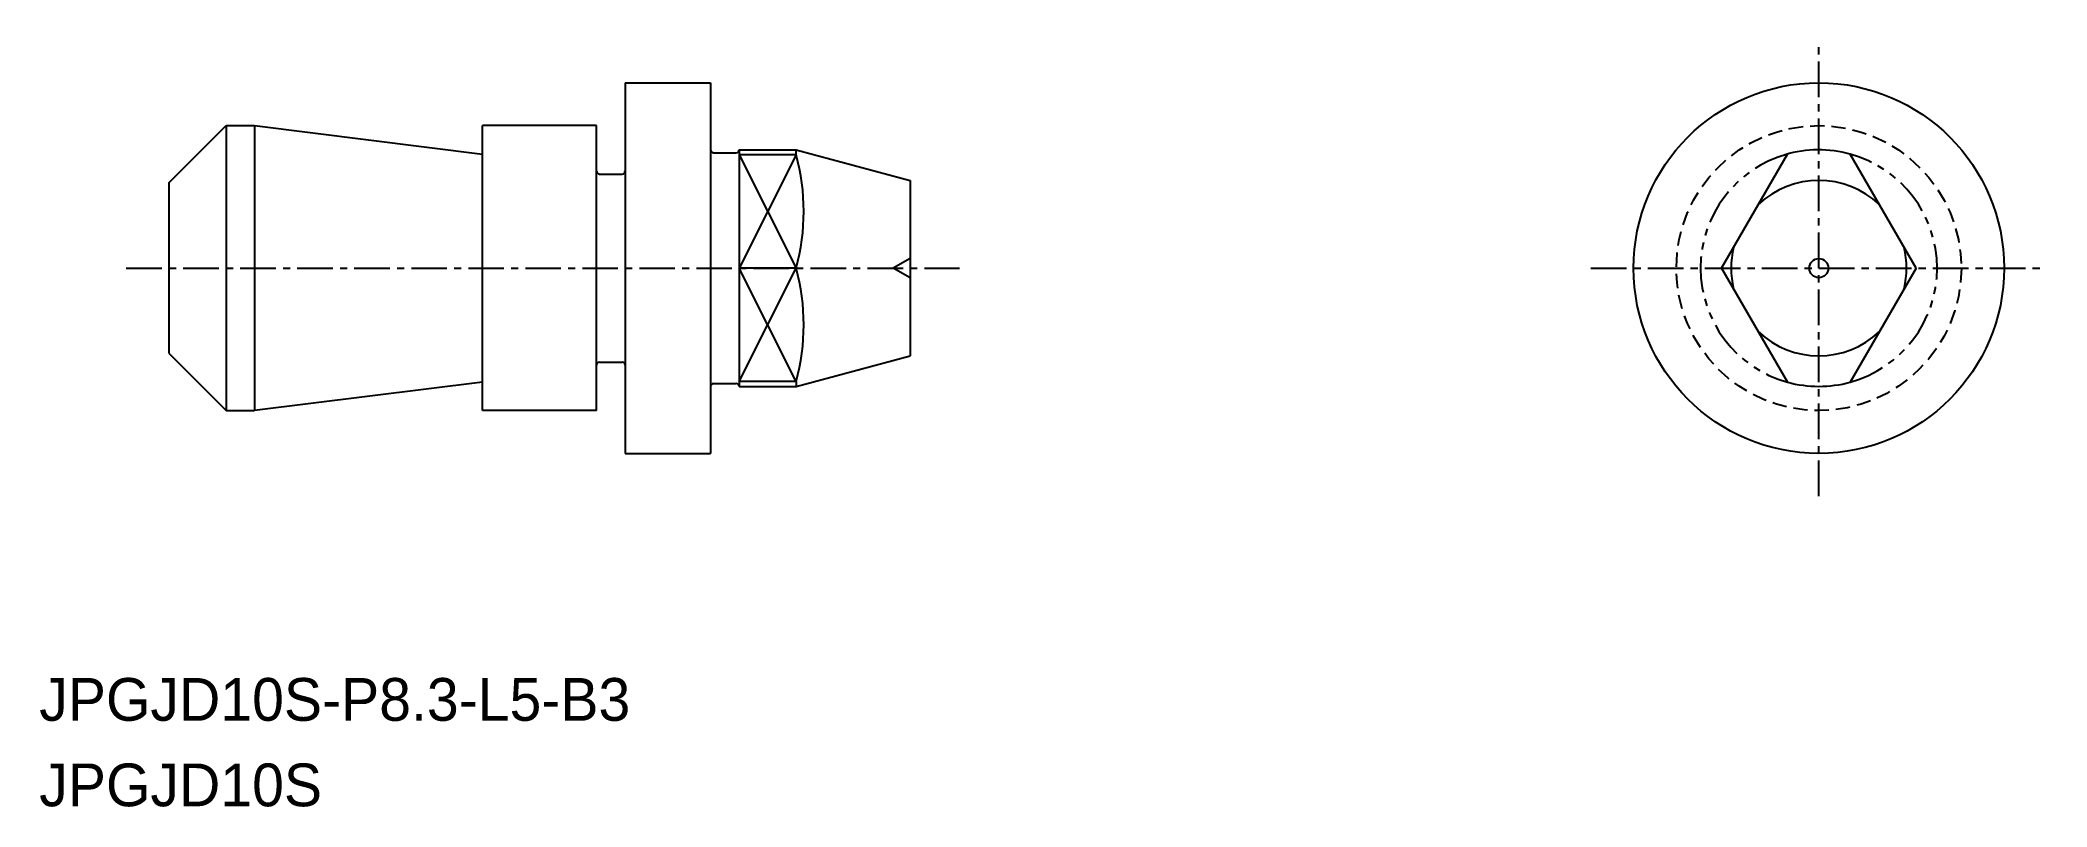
# Model space of a CAD drawing. Extents: x -1863.4 to -1793, y -503.1 to -476.2.
import ezdxf

# ---------------------------------------------------------------- set-up
doc = ezdxf.new("R2010")
doc.units = 0
for name, pattern in [('CENTER', [2, 1.25, -0.25, 0.25, -0.25]), ('DASHED', [0.75, 0.5, -0.25]), ('PHANTOM', [2.5, 1.25, -0.25, 0.25, -0.25, 0.25, -0.25])]:
    doc.linetypes.add(name, pattern=pattern)
doc.layers.get('0').update_dxf_attribs({"linetype": 'CONTINUOUS'})
doc.layers.add('CENTER', color=1, linetype='CENTER')

msp = doc.modelspace()

# ---------------------------------------------------------------- linework, layer by layer
at = {"color": 7, "linetype": 'CONTINUOUS'}
for p, q in [((-1842.857, -477.678), (-1842.857, -490.678)), ((-1842.857, -477.678), (-1839.857, -477.678)), ((-1858.857, -481.178), (-1856.857, -479.178)), ((-1856.857, -479.178), (-1856.857, -489.178)), ((-1856.857, -479.178), (-1855.857, -479.178)), ((-1855.857, -479.178), (-1847.857, -480.178)), ((-1855.857, -479.178), (-1855.857, -489.178)), ((-1847.857, -489.178), (-1847.857, -479.178)), ((-1843.857, -479.178), (-1847.857, -479.178)), ((-1843.857, -489.178), (-1843.857, -479.178)), ((-1839.757, -480.128), (-1838.957, -480.128)), ((-1838.857, -480.028), (-1838.857, -488.328)), ((-1838.857, -480.028), (-1836.857, -480.028)), ((-1836.857, -480.199), (-1836.857, -480.028)), ((-1843.857, -480.278), (-1843.857, -480.178)), ((-1858.857, -487.178), (-1858.857, -481.178)), ((-1843.757, -480.878), (-1842.957, -480.878)), ((-1832.857, -481.1), (-1832.857, -487.257)), ((-1858.857, -487.178), (-1856.857, -489.178)), ((-1843.757, -487.478), (-1842.957, -487.478)), ((-1847.857, -488.178), (-1855.857, -489.178)), ((-1839.757, -488.228), (-1838.957, -488.228)), ((-1838.857, -488.328), (-1836.857, -488.328)), ((-1836.857, -488.158), (-1836.857, -488.328)), ((-1856.857, -489.178), (-1855.857, -489.178)), ((-1843.857, -489.178), (-1847.857, -489.178)), ((-1842.857, -490.678), (-1839.857, -490.678))]:
    msp.add_line(p, q, dxfattribs=at)
at = {"linetype": 'CONTINUOUS'}
msp.add_line((-1839.857, -477.678), (-1839.857, -490.678), dxfattribs=at)
for p, q in [((-1836.857, -480.028), (-1832.857, -481.1)), ((-1836.857, -480.199), (-1838.857, -480.199)), ((-1804.387, -484.178), (-1802.077, -480.177)), ((-1797.566, -484.178), (-1799.877, -480.177)), ((-1836.857, -484.178), (-1838.857, -484.178)), ((-1804.387, -484.178), (-1802.077, -488.18)), ((-1797.566, -484.178), (-1799.877, -488.18)), ((-1836.857, -488.328), (-1832.857, -487.257)), ((-1836.857, -488.158), (-1838.857, -488.158))]:
    msp.add_line(p, q)
at = {"color": 3, "linetype": 'CONTINUOUS'}
for p, q in [((-1836.857, -480.199), (-1838.857, -484.178)), ((-1838.857, -480.199), (-1836.857, -484.178)), ((-1838.857, -488.158), (-1836.857, -484.178)), ((-1836.857, -488.158), (-1838.857, -484.178))]:
    msp.add_line(p, q, dxfattribs=at)
at = {"color": 3}
for p in [(-1832.857, -483.842), (-1832.857, -484.514)]:
    msp.add_line(p, (-1833.45, -484.178), dxfattribs=at)
for radius in [6.5, 0.336]:
    msp.add_circle((-1800.977, -484.178), radius)
at = {"color": 3, "linetype": 'DASHED'}
msp.add_circle((-1800.977, -484.178), 5, dxfattribs=at)
at = {"color": 7, "linetype": 'CONTINUOUS'}
for centre, radius, start, end in [((-1839.757, -480.028), 0.1, 180, 270), ((-1838.957, -480.028), 0.1, 270, 0), ((-1800.977, -484.178), 4.15, 74.62947, 106.46709), ((-1843.757, -480.778), 0.1, 180, 270), ((-1842.957, -480.778), 0.1, 270, 0), ((-1844.146, -482.189), 7.556, 344.73191, 15.26809), ((-1800.977, -484.178), 3.078, 46.37059, 133.62941), ((-1800.977, -484.178), 3.078, 166.37059, 193.62941), ((-1800.977, -484.178), 3.078, 346.37059, 13.62941), ((-1844.146, -486.168), 7.556, 344.73191, 15.26809), ((-1800.977, -484.178), 3.078, 226.37059, 313.62941), ((-1843.757, -487.578), 0.1, 90, 180), ((-1842.957, -487.578), 0.1, 0, 90), ((-1839.757, -488.328), 0.1, 90, 180), ((-1838.957, -488.328), 0.1, 0, 90), ((-1800.977, -484.178), 4.15, 254.62947, 285.37053)]:
    msp.add_arc(centre, radius, start, end, dxfattribs=at)
at = {"color": 3, "linetype": 'PHANTOM'}
for start, end in [(105.37053, 254.62947), (285.37053, 74.62947)]:
    msp.add_arc((-1800.977, -484.178), 4.15, start, end, dxfattribs=at)
at = {"layer": 'CENTER', "color": 1, "linetype": 'CENTER'}
for p, q in [((-1800.977, -492.178), (-1800.977, -476.178)), ((-1860.357, -484.178), (-1831.126, -484.178)), ((-1808.977, -484.178), (-1792.977, -484.178))]:
    msp.add_line(p, q, dxfattribs=at)

# ---------------------------------------------------------------- texts
for s, p in [('JPGJD10S-P8.3-L5-B3 ', (-1863.411, -500.061)), ('JPGJD10S', (-1863.411, -503.061))]:
    msp.add_text(s, height=1.5).set_placement(p)

doc.saveas('drawing.dxf')
